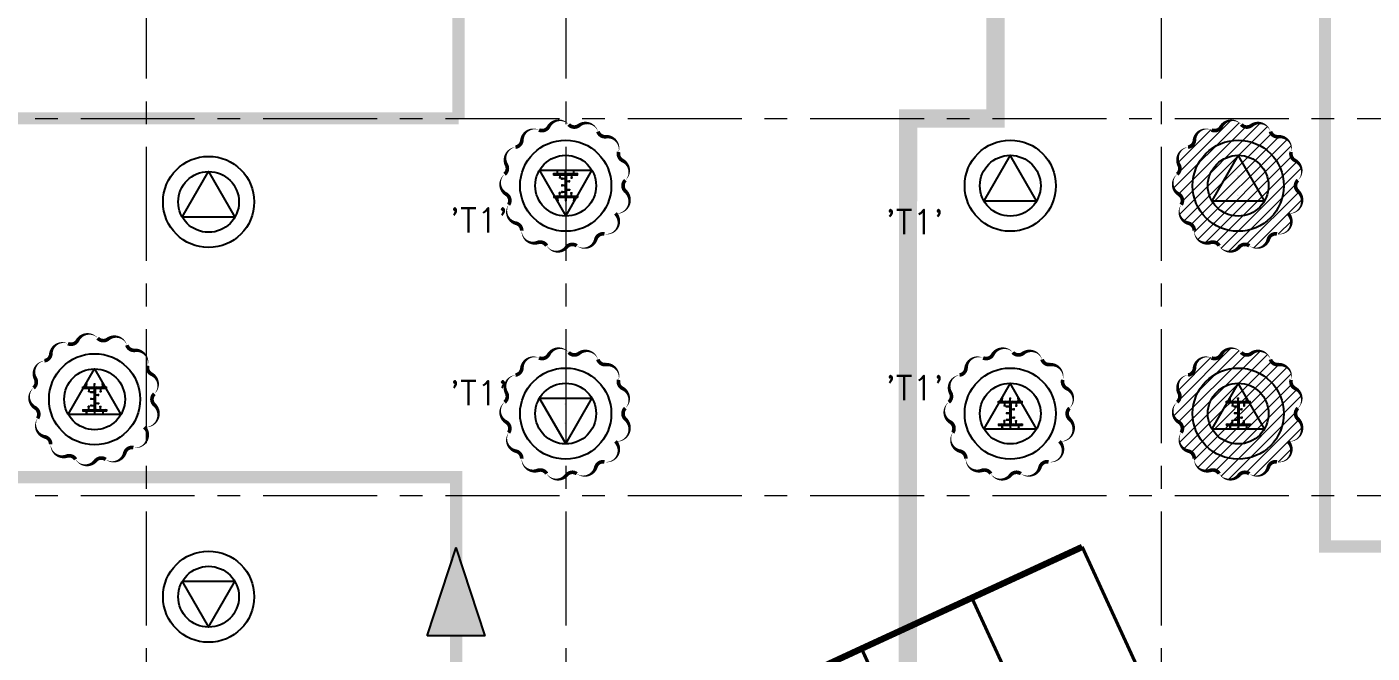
# Model space of a CAD drawing. Header units: millimetres. Extents: x -346728 to 1320345, y -537202 to -385966.
# Drawn here: x 388207 to 410339, y -487537 to -477234 of the extents above; entities that cross this region are included whole.
import ezdxf

# ---------------------------------------------------------------- set-up
doc = ezdxf.new("R2010")
doc.units = ezdxf.units.MM
doc.header["$LTSCALE"] = 100
for name, pattern in [('ACAD_ISO04W100', [30, 24, -3, 0, -3]), ('HIDDEN', [9.525, 6.35, -3.175]), ('X1326_GLB$0$CENTER', [2, 1.25, -0.25, 0.25, -0.25])]:
    doc.linetypes.add(name, pattern=pattern)
for name, color, linetype, lineweight in [('A-giao thong', 8, 'Continuous', 15), ('KCMANH', 8, 'Continuous', 13), ('KINGPOST', 5, 'Continuous', 20), ('X1326_GLB$0$A-tim', 8, 'X1326_GLB$0$CENTER', 9)]:
    doc.layers.add(name, color=color, linetype=linetype, lineweight=lineweight)
for name, color, linetype in [('DM', 8, 'Continuous'), ('hach', 253, 'Continuous'), ('HÀNG RÀO', 50, 'Continuous'), ('PL', 3, 'Continuous'), ('PLT', 6, 'Continuous'), ('thep doc', 6, 'Continuous')]:
    doc.layers.add(name, color=color, linetype=linetype)
doc.styles.add('simplex', font='simplex.shx')
pattern_1 = [(45, (188543.33, 11377564.439), (-8.980256121, 8.980256121), []), (135, (188543.33, 11377564.439), (-8.980256121, -8.980256121), [])]

# ---------------------------------------------------------------- blocks, each defined once
blk = doc.blocks.new('LVL-KHUNGTEN')
blk.add_lwpolyline([(61072.9, 41092.8), (119123.5, 41092.8), (119123.5, 61.9), (61072.9, 61.9)], close=True)
blk = doc.blocks.new('KP50')
at = {"ltscale": 0.1}
h = blk.add_hatch(color=6, dxfattribs=at)
h.dxf.hatch_style = 1
h.paths.add_polyline_path([(14, 171), (-14, 171), (-14, 142)])
h.paths.add_polyline_path([(-14, -142), (-14, -171), (14, -171)])
at = {"layer": 'KCMANH', "linetype": 'ByBlock'}
h = blk.add_hatch(dxfattribs=at)
h.set_pattern_fill('ANSI37', color=6, scale=4, style=0)
h.set_pattern_definition(pattern_1)
h.paths.add_polyline_path([(-200, 200), (-200, 171), (200, 171), (200, 200)])
h = blk.add_hatch(dxfattribs=at)
h.set_pattern_fill('ANSI37', color=6, scale=4, style=0)
h.set_pattern_definition([(45, (188728.93, 11377564.439), (-8.980256121, 8.980256121), []), (135, (188728.93, 11377564.439), (-8.980256121, -8.980256121), [])])
h.paths.add_polyline_path([(14, 171), (-14, 142), (-14, -142), (14, -171)])
h = blk.add_hatch(dxfattribs=at)
h.set_pattern_fill('ANSI37', color=6, scale=4, style=0)
h.set_pattern_definition(pattern_1)
h.paths.add_polyline_path([(-200, -171), (-200, -200), (200, -200), (200, -171)])
for p, q in [((-125, 253), (-146, 253)), ((-146, 240), (-146, 253)), ((-125, 240), (-146, 240)), ((-142, 200), (-142, 240)), ((-129, 200), (-129, 240)), ((-125, 240), (-125, 253)), ((-10, 253), (10, 253)), ((-10, 240), (-10, 253)), ((-10, 240), (10, 240)), ((-6, 200), (-6, 240)), ((6, 200), (6, 240)), ((10, 240), (10, 253)), ((125, 253), (146, 253)), ((125, 240), (125, 253)), ((125, 240), (146, 240)), ((129, 200), (129, 240)), ((142, 200), (142, 240)), ((146, 240), (146, 253)), ((-85, 131), (-106, 131)), ((-106, 131), (-106, 118)), ((-85, 118), (-106, 118)), ((-102, 171), (-102, 131)), ((-89, 171), (-89, 131)), ((-85, 131), (-85, 118)), ((-67, 100), (-67, 120)), ((-54, 120), (-67, 120)), ((-54, 100), (-67, 100)), ((-67, 10), (-67, -10)), ((-54, 10), (-67, 10)), ((-54, 100), (-54, 120)), ((-14, 116), (-54, 116)), ((-14, 104), (-54, 104)), ((-54, 10), (-54, -10)), ((-14, 6), (-54, 6)), ((14, 76), (54, 76)), ((14, 64), (54, 64)), ((54, 60), (54, 80)), ((54, 80), (67, 80)), ((54, 60), (67, 60)), ((67, 60), (67, 80)), ((85, 131), (106, 131)), ((85, 131), (85, 118)), ((85, 118), (106, 118)), ((89, 171), (89, 131)), ((102, 171), (102, 131)), ((106, 131), (106, 118)), ((-142, -200), (-142, -240)), ((-129, -200), (-129, -240)), ((-85, -118), (-106, -118)), ((-106, -131), (-106, -118)), ((-85, -131), (-106, -131)), ((-102, -171), (-102, -131)), ((-89, -171), (-89, -131)), ((-85, -131), (-85, -118)), ((-54, -10), (-67, -10)), ((-67, -100), (-67, -120)), ((-54, -100), (-67, -100)), ((-54, -120), (-67, -120)), ((-14, -6), (-54, -6)), ((-54, -100), (-54, -120)), ((-14, -104), (-54, -104)), ((-14, -116), (-54, -116)), ((-6, -200), (-6, -240)), ((6, -200), (6, -240)), ((14, -64), (54, -64)), ((14, -76), (54, -76)), ((54, -60), (54, -80)), ((54, -60), (67, -60)), ((54, -80), (67, -80)), ((67, -60), (67, -80)), ((85, -118), (106, -118)), ((85, -131), (85, -118)), ((85, -131), (106, -131)), ((89, -171), (89, -131)), ((102, -171), (102, -131)), ((106, -131), (106, -118)), ((129, -200), (129, -240)), ((142, -200), (142, -240)), ((-125, -240), (-146, -240)), ((-146, -240), (-146, -253)), ((-125, -253), (-146, -253)), ((-125, -240), (-125, -253)), ((-10, -240), (10, -240)), ((-10, -240), (-10, -253)), ((-10, -253), (10, -253)), ((10, -240), (10, -253)), ((125, -240), (146, -240)), ((125, -240), (125, -253)), ((125, -253), (146, -253)), ((146, -240), (146, -253))]:
    blk.add_line(p, q, dxfattribs=at)
at = {"layer": 'KINGPOST', "color": 6, "linetype": 'ByBlock'}
for p, q in [((-200, 200), (200, 200)), ((-200, 171), (-200, 200)), ((-200, 171), (200, 171)), ((-14, 171), (-14, -171)), ((-14, 142), (14, 171)), ((14, 171), (14, -171)), ((200, 171), (200, 200)), ((-200, -171), (200, -171)), ((-200, -171), (-200, -200)), ((-200, -200), (200, -200)), ((-14, -142), (14, -171)), ((200, -171), (200, -200))]:
    blk.add_line(p, q, dxfattribs=at)
blk.add_lwpolyline([(-14, 0), (14, 0)], dxfattribs=at)
blk = doc.blocks.new('B1 Kingpost Layout Plan1')
at = {"layer": 'KCMANH', "linetype": 'ByBlock'}
for p in [(26475, -65076, 0), (18725, -68591, 0), (33790, -68826, 0), (37540, -68826, 0)]:
    blk.add_blockref('KP50', p, dxfattribs=at)
blk = doc.blocks.new('den')
at = {"lineweight": 100}
for p, q in [((-31722, -511498), (-31167, -510972)), ((-32813, -511837), (-32031, -511461)), ((-32031, -514246), (-32031, -511461)), ((-32813, -511837), (-32813, -513870)), ((-31647, -512021), (-30858, -511920)), ((-31594, -512854), (-30762, -512854)), ((-32813, -513870), (-32031, -514246)), ((-31647, -513686), (-30859, -513793)), ((-31722, -514209), (-31167, -514735))]:
    blk.add_line(p, q, dxfattribs=at)
blk.add_lwpolyline([(-33728, -511837), (-33040, -511837), (-33040, -513870), (-33728, -513870)], close=True, dxfattribs=at)
blk = doc.blocks.new('tank2')
at = {"color": 1, "linetype": 'ACAD_ISO04W100', "lineweight": 100}
blk.add_line((583456.516, 2323710.616), (583443.746, 2323700.978), dxfattribs=at)
at = {"layer": 'HÀNG RÀO', "color": 1, "lineweight": 40}
for p, q in [((583440.854, 2323704.809), (583453.625, 2323714.447)), ((583453.625, 2323714.447), (583456.516, 2323710.616)), ((583454.92, 2323709.412), (583452.028, 2323713.243)), ((583450.432, 2323712.038), (583453.324, 2323708.207)), ((583448.836, 2323710.833), (583451.727, 2323707.002)), ((583450.131, 2323705.797), (583447.24, 2323709.628)), ((583445.643, 2323708.423), (583448.535, 2323704.592)), ((583446.939, 2323703.387), (583444.047, 2323707.218)), ((583445.342, 2323702.183), (583442.451, 2323706.014)), ((583443.746, 2323700.978), (583440.854, 2323704.809))]:
    blk.add_line(p, q, dxfattribs=at)
at = {"lineweight": 100, "xscale": 0.0004999868896294744, "yscale": 0.0004999868896294744, "zscale": 0.0004999868896294744, "rotation": 307.0450968649244}
for p in [(583666.852, 2323854.262), (583657.275, 2323847.032)]:
    blk.add_blockref('den', p, dxfattribs=at)
blk = doc.blocks.new('tank4')
at = {"color": 1, "linetype": 'ACAD_ISO04W100', "lineweight": 100}
blk.add_line((583649.51, 2323688.94), (583652.874, 2323686.776), dxfattribs=at)
at = {"layer": 'HÀNG RÀO', "color": 1, "lineweight": 40}
for p, q in [((583646.913, 2323684.903), (583649.51, 2323688.94)), ((583651.192, 2323687.858), (583648.595, 2323683.821)), ((583650.277, 2323682.739), (583652.874, 2323686.776))]:
    blk.add_line(p, q, dxfattribs=at)
at = {"layer": 'HÀNG RÀO', "color": 1, "lineweight": 40, "rotation": 110.2030787494209}
blk.add_blockref('tank2', (2965875.044, 2578628.825), dxfattribs=at)

msp = doc.modelspace()

# ---------------------------------------------------------------- hatches: boundary and pattern name
at = {"ltscale": 0.1}
h = msp.add_hatch(color=6, dxfattribs=at)
h.dxf.hatch_style = 1
h.paths.add_polyline_path([(397085.7, -479675.4), (397056.9, -479675.4), (397056.9, -479704.2)])
h.paths.add_polyline_path([(397056.9, -479989), (397056.9, -480017.8), (397085.7, -480017.8)])
h = msp.add_hatch(color=3, dxfattribs=at)
h.dxf.hatch_style = 1
h.paths.add_polyline_path([(408150.7, -479675.4), (408121.9, -479675.4), (408121.9, -479704.2)])
h.paths.add_polyline_path([(408121.9, -479989), (408121.9, -480017.8), (408150.7, -480017.8)])
h = msp.add_hatch(color=6, dxfattribs=at)
h.dxf.hatch_style = 1
h.paths.add_polyline_path([(389335.7, -483190.4), (389306.9, -483190.4), (389306.9, -483219.2)])
h.paths.add_polyline_path([(389306.9, -483504), (389306.9, -483532.8), (389335.7, -483532.8)])
h = msp.add_hatch(color=6, dxfattribs=at)
h.dxf.hatch_style = 1
h.paths.add_polyline_path([(397085.7, -483425.4), (397056.9, -483425.4), (397056.9, -483454.2)])
h.paths.add_polyline_path([(397056.9, -483739), (397056.9, -483767.8), (397085.7, -483767.8)])
h = msp.add_hatch(color=5, dxfattribs=at)
h.dxf.hatch_style = 1
h.paths.add_polyline_path([(404392.7, -483425.4), (404363.9, -483425.4), (404363.9, -483454.2)])
h.paths.add_polyline_path([(404363.9, -483739), (404363.9, -483767.8), (404392.7, -483767.8)])
h = msp.add_hatch(color=3, dxfattribs=at)
h.dxf.hatch_style = 1
h.paths.add_polyline_path([(408150.7, -483425.4), (408121.9, -483425.4), (408121.9, -483454.2)])
h.paths.add_polyline_path([(408121.9, -483739), (408121.9, -483767.8), (408150.7, -483767.8)])
at = {"layer": 'A-giao thong', "transparency": 33554572}
h = msp.add_hatch(dxfattribs=at)
h.set_pattern_fill('ANSI31', color=256, scale=1000)
h.set_pattern_definition([(45, (369787.31, -577103.21), (-88.38835, 88.38835), [])])
edge = h.paths.add_edge_path()
edge.add_arc((408981.4, -479610.9), 200.1, 313.189, 423.189)
edge.add_arc((409127.2, -479322.4), 123.2, 165.32463, 243.189, ccw=False)
edge.add_arc((408814.2, -479240.4), 200.3, 345.32463, 455.32463)
edge.add_arc((408784.2, -478918.3), 123.2, 197.45235, 275.32463, ccw=False)
edge.add_arc((408475.7, -479015.3), 200.2, 17.45235, 127.45235)
edge.add_arc((408279, -478758.5), 123.2, 221.33742, 307.45235, ccw=False)
edge.add_arc((408034, -478974.1), 203.2, 41.33742, 151.33742)
edge.add_arc((407747.6, -478817.5), 123.2, 245.97207, 331.33742, ccw=False)
edge.add_arc((407615.9, -479113), 200.3, 65.97207, 175.97207)
edge.add_arc((407293.2, -479090.2), 123.2, 278.09941, 355.97207, ccw=False)
edge.add_arc((407338.8, -479410.5), 200.3, 98.09941, 208.09941)
edge.add_arc((407053.4, -479562.9), 123.2, -50.51419, 28.09941, ccw=False)
edge.add_arc((407259.4, -479812.8), 200.7, 129.48581, 239.48581)
edge.add_arc((407094.9, -480091.8), 123.2, -33.38585, 59.48581, ccw=False)
edge.add_arc((407364.9, -480269.7), 200.1, 146.61415, 256.61415)
edge.add_arc((407290, -480584.2), 123.2, -1.25134, 76.61415, ccw=False)
edge.add_arc((407613.5, -480591.3), 200.3, 178.74866, 288.74866)
edge.add_arc((407717.5, -480897.6), 123.2, 30.87684, 108.74866, ccw=False)
edge.add_arc((407995, -480731.6), 200.2, 210.87684, 320.87684)
edge.add_arc((408245.9, -480935.7), 123.2, 54.01227, 140.87684, ccw=False)
edge.add_arc((408437.7, -480671.7), 203.1, 234.01227, 344.01227)
edge.add_arc((408751.4, -480761.6), 123.2, 79.39644, 164.01227, ccw=False)
edge.add_arc((408810.9, -480443.6), 200.3, 259.39644, 404.1286)
edge.add_arc((408975.8, -480093.3), 212, 264.27964, 407.39823)
edge.add_arc((409202.6, -479846.6), 123.2, 133.189, 227.39823, ccw=False)
h = msp.add_hatch(dxfattribs=at)
h.set_pattern_fill('ANSI31', color=256, scale=1000)
h.set_pattern_definition([(45, (369787.31, -580853.21), (-88.38835, 88.38835), [])])
edge = h.paths.add_edge_path()
edge.add_arc((408981.4, -483360.9), 200.1, 313.189, 423.189)
edge.add_arc((409127.2, -483072.4), 123.2, 165.32463, 243.189, ccw=False)
edge.add_arc((408814.2, -482990.4), 200.3, 345.32463, 455.32463)
edge.add_arc((408784.2, -482668.3), 123.2, 197.45235, 275.32463, ccw=False)
edge.add_arc((408475.7, -482765.3), 200.2, 17.45235, 127.45235)
edge.add_arc((408279, -482508.5), 123.2, 221.33742, 307.45235, ccw=False)
edge.add_arc((408034, -482724.1), 203.2, 41.33742, 151.33742)
edge.add_arc((407747.6, -482567.5), 123.2, 245.97207, 331.33742, ccw=False)
edge.add_arc((407615.9, -482863), 200.3, 65.97207, 175.97207)
edge.add_arc((407293.2, -482840.2), 123.2, 278.09941, 355.97207, ccw=False)
edge.add_arc((407338.8, -483160.5), 200.3, 98.09941, 208.09941)
edge.add_arc((407053.4, -483312.9), 123.2, -50.51419, 28.09941, ccw=False)
edge.add_arc((407259.4, -483562.8), 200.7, 129.48581, 239.48581)
edge.add_arc((407094.9, -483841.8), 123.2, -33.38585, 59.48581, ccw=False)
edge.add_arc((407364.9, -484019.7), 200.1, 146.61415, 256.61415)
edge.add_arc((407290, -484334.2), 123.2, -1.25134, 76.61415, ccw=False)
edge.add_arc((407613.5, -484341.3), 200.3, 178.74866, 288.74866)
edge.add_arc((407717.5, -484647.6), 123.2, 30.87684, 108.74866, ccw=False)
edge.add_arc((407995, -484481.6), 200.2, 210.87684, 320.87684)
edge.add_arc((408245.9, -484685.7), 123.2, 54.01227, 140.87684, ccw=False)
edge.add_arc((408437.7, -484421.7), 203.1, 234.01227, 344.01227)
edge.add_arc((408751.4, -484511.6), 123.2, 79.39644, 164.01227, ccw=False)
edge.add_arc((408810.9, -484193.6), 200.3, 259.39644, 404.1286)
edge.add_arc((408975.8, -483843.3), 212, 264.27964, 407.39823)
edge.add_arc((409202.6, -483596.6), 123.2, 133.189, 227.39823, ccw=False)
at = {"layer": 'hach'}
h = msp.add_hatch(dxfattribs=at)
h.set_pattern_fill('ANSI31', color=256, scale=70)
h.set_pattern_definition([(45, (342151.22, -508591.22), (-157.15448, 157.15448), [])])
h.paths.add_polyline_path([(362433.4, -410142.2), (348853.9, -428107.5), (376146.7, -501359), (382446.8, -503970.9), (458369.1, -469396.6), (462927.9, -462329.4), (462919.8, -415142.7), (457917.8, -410142.2)])
h.paths.add_polyline_path([(363030.6, -411342.2), (350208.3, -428305.7), (377088.8, -500450.6), (382424.3, -502662.6), (457551.5, -468450.4), (461727.8, -461976.1), (461719.7, -415639.4), (457420.9, -411342.2)], flags=16)
h = msp.add_hatch(dxfattribs=at)
h.set_pattern_fill('AR-CONC', color=256, scale=4)
h.set_pattern_definition([(50, (342151.2, -508591.2), (728.7387, -63.7563), [76.2, -838.2]), (355, (342151.2, -508591.2), (-140.9737, 764.2274), [60.96, -670.5623]), (100.45144, (342211.95, -508596.54), (587.765, 700.471), [64.76, -712.361]), (46.1842, (342151.2, -508388), (1084.316, -168.1693), [114.3, -1257.3]), (96.63556, (342241.6, -508402), (949.6165, 989.7045), [97.14, -1068.5424]), (351.18415, (342151.2, -508388), (949.6165, 989.7045), [91.44, -1005.839]), (21, (342252.8, -508438.8), (606.4576, -409.0608), [76.2, -838.2]), (326, (342252.8, -508438.8), (247.208, 736.752), [60.96, -670.56]), (71.45144, (342303.36, -508472.9), (853.6657, 327.691), [64.76, -712.3598]), (37.5, (342151.22, -508591.22), (12.3544, 338.22016), [0, -662.432, 0, -680.72, 0, -673.1]), (7.5, (342151.22, -508591.22), (267.27865, 400.7223), [0, -388.112, 0, -647.192, 0, -256.54]), (327.5, (341924.65, -508591.22), (542.3624, -22.91498), [0, -254, 0, -792.48, 0, -1051.56]), (317.5, (341823.05, -508591.2), (592.5167, 101.706), [0, -330.2, 0, -526.288, 0, -746.76])])
h.paths.add_polyline_path([(362433.4, -410142.2), (348853.9, -428107.5), (376146.7, -501359), (382446.8, -503970.9), (458369.1, -469396.6), (462927.9, -462329.4), (462919.8, -415142.7), (457917.8, -410142.2)])
h.paths.add_polyline_path([(363030.6, -411342.2), (350208.3, -428305.7), (377088.8, -500450.6), (382424.3, -502662.6), (457551.5, -468450.4), (461727.8, -461976.1), (461719.7, -415639.4), (457420.9, -411342.2)], flags=16)
at = {"layer": 'thep doc'}
h = msp.add_hatch(dxfattribs=at)
h.set_pattern_fill('ANSI31', color=256, angle=180)
h.set_pattern_definition([(225, (577883.46531, -828621.98704), (0.08838834765, -0.08838834765), [])])
h.paths.add_polyline_path([(394792.2, -487251.1), (395270.8, -487251.1), (395270.8, -485797.8)])
h.paths.add_polyline_path([(395270.8, -487251.1), (395749.4, -487251.1), (395270.8, -485797.8)])

# ---------------------------------------------------------------- linework, layer by layer
at = {"color": 6, "elevation": -2718.3}
for points in [[(398053.3, -479756.8, 0, 60, 0.5205671), (398006.6, -479432.3, 60, 60, -0.3534527), (397943, -479291.2, 0, 60, 0.5205671), (397730.6, -479040.9, 60, 60, -0.3534915), (397601.7, -478955.2, 0, 60, 0.5205671), (397288.9, -478856.3, 60, 60, -0.3944899), (397121.5, -478839.9, 0, 60, 0.520567), (396790.7, -478876.6, 60, 60, -0.3907151), (396632.4, -478930, 0, 60, 0.520567), (396351.1, -479098.9, 60, 60, -0.3534934), (396245.6, -479212.2, 0, 60, 0.5205671), (396097.1, -479504.9, 60, 60, -0.3571345), (396066.8, -479658, 0, 60, 0.520567), (396092.5, -479985.7, 60, 60, -0.4289707), (396132.8, -480159.6, 0, 60, 0.520567), (396253.6, -480464.4, 60, 60, -0.3534582), (396348.2, -480586.9, 0, 60, 0.520567), (396612.9, -480781, 60, 60, -0.3534893), (396758.2, -480834.4, 0, 60, 0.5205671), (397085.4, -480858, 60, 60, -0.3982747), (397253.3, -480836, 0, 60, 0.520567), (397568, -480727.6, 60, 60, -0.3869502), (397709, -480640.5, 0, 60, 0.7314349), (397889.6, -480304.2, 0, 60, 0.7206829), (398054.3, -479937.2, 60, 60, -0.4358983)], [(390303.3, -483271.8, 0, 60, 0.5205671), (390256.6, -482947.3, 60, 60, -0.3534527), (390193, -482806.2, 0, 60, 0.5205671), (389980.6, -482555.9, 60, 60, -0.3534915), (389851.7, -482470.2, 0, 60, 0.5205671), (389538.9, -482371.3, 60, 60, -0.3944899), (389371.5, -482354.9, 0, 60, 0.520567), (389040.7, -482391.6, 60, 60, -0.3907151), (388882.4, -482445, 0, 60, 0.520567), (388601.1, -482613.9, 60, 60, -0.3534934), (388495.6, -482727.2, 0, 60, 0.5205671), (388347.1, -483019.9, 60, 60, -0.3571345), (388316.8, -483173, 0, 60, 0.520567), (388342.5, -483500.7, 60, 60, -0.4289707), (388382.8, -483674.6, 0, 60, 0.520567), (388503.6, -483979.4, 60, 60, -0.3534582), (388598.2, -484101.9, 0, 60, 0.520567), (388862.9, -484296, 60, 60, -0.3534893), (389008.2, -484349.4, 0, 60, 0.5205671), (389335.4, -484373, 60, 60, -0.3982747), (389503.3, -484351, 0, 60, 0.520567), (389818, -484242.6, 60, 60, -0.3869502), (389959, -484155.5, 0, 60, 0.7314349), (390139.6, -483819.2, 0, 60, 0.7206829), (390304.3, -483452.2, 60, 60, -0.4358983)], [(398053.3, -483506.8, 0, 60, 0.5205671), (398006.6, -483182.3, 60, 60, -0.3534527), (397943, -483041.2, 0, 60, 0.5205671), (397730.6, -482790.9, 60, 60, -0.3534915), (397601.7, -482705.2, 0, 60, 0.5205671), (397288.9, -482606.3, 60, 60, -0.3944899), (397121.5, -482589.9, 0, 60, 0.520567), (396790.7, -482626.6, 60, 60, -0.3907151), (396632.4, -482680, 0, 60, 0.520567), (396351.1, -482848.9, 60, 60, -0.3534934), (396245.6, -482962.2, 0, 60, 0.5205671), (396097.1, -483254.9, 60, 60, -0.3571345), (396066.8, -483408, 0, 60, 0.520567), (396092.5, -483735.7, 60, 60, -0.4289707), (396132.8, -483909.6, 0, 60, 0.520567), (396253.6, -484214.4, 60, 60, -0.3534582), (396348.2, -484336.9, 0, 60, 0.520567), (396612.9, -484531, 60, 60, -0.3534893), (396758.2, -484584.4, 0, 60, 0.5205671), (397085.4, -484608, 60, 60, -0.3982747), (397253.3, -484586, 0, 60, 0.520567), (397568, -484477.6, 60, 60, -0.3869502), (397709, -484390.5, 0, 60, 0.7314349), (397889.6, -484054.2, 0, 60, 0.7206829), (398054.3, -483687.2, 60, 60, -0.4358983)]]:
    msp.add_lwpolyline(points, format="xyseb", close=True, dxfattribs=at)
at = {"color": 5, "elevation": -2718.3}
for points in [[(409118.3, -479756.8, 0, 60, 0.5205671), (409071.6, -479432.3, 60, 60, -0.3534527), (409008, -479291.2, 0, 60, 0.5205671), (408795.6, -479040.9, 60, 60, -0.3534915), (408666.7, -478955.2, 0, 60, 0.5205671), (408353.9, -478856.3, 60, 60, -0.3944899), (408186.5, -478839.9, 0, 60, 0.520567), (407855.7, -478876.6, 60, 60, -0.3907151), (407697.4, -478930, 0, 60, 0.520567), (407416.1, -479098.9, 60, 60, -0.3534934), (407310.6, -479212.2, 0, 60, 0.5205671), (407162.1, -479504.9, 60, 60, -0.3571345), (407131.8, -479658, 0, 60, 0.520567), (407157.5, -479985.7, 60, 60, -0.4289707), (407197.8, -480159.6, 0, 60, 0.520567), (407318.6, -480464.4, 60, 60, -0.3534582), (407413.2, -480586.9, 0, 60, 0.520567), (407677.9, -480781, 60, 60, -0.3534893), (407823.2, -480834.4, 0, 60, 0.5205671), (408150.4, -480858, 60, 60, -0.3982747), (408318.3, -480836, 0, 60, 0.520567), (408633, -480727.6, 60, 60, -0.3869502), (408774, -480640.5, 0, 60, 0.7314349), (408954.6, -480304.2, 0, 60, 0.7206829), (409119.3, -479937.2, 60, 60, -0.4358983)], [(409118.3, -483506.8, 0, 60, 0.5205671), (409071.6, -483182.3, 60, 60, -0.3534527), (409008, -483041.2, 0, 60, 0.5205671), (408795.6, -482790.9, 60, 60, -0.3534915), (408666.7, -482705.2, 0, 60, 0.5205671), (408353.9, -482606.3, 60, 60, -0.3944899), (408186.5, -482589.9, 0, 60, 0.520567), (407855.7, -482626.6, 60, 60, -0.3907151), (407697.4, -482680, 0, 60, 0.520567), (407416.1, -482848.9, 60, 60, -0.3534934), (407310.6, -482962.2, 0, 60, 0.5205671), (407162.1, -483254.9, 60, 60, -0.3571345), (407131.8, -483408, 0, 60, 0.520567), (407157.5, -483735.7, 60, 60, -0.4289707), (407197.8, -483909.6, 0, 60, 0.520567), (407318.6, -484214.4, 60, 60, -0.3534582), (407413.2, -484336.9, 0, 60, 0.520567), (407677.9, -484531, 60, 60, -0.3534893), (407823.2, -484584.4, 0, 60, 0.5205671), (408150.4, -484608, 60, 60, -0.3982747), (408318.3, -484586, 0, 60, 0.520567), (408633, -484477.6, 60, 60, -0.3869502), (408774, -484390.5, 0, 60, 0.7314349), (408954.6, -484054.2, 0, 60, 0.7206829), (409119.3, -483687.2, 60, 60, -0.4358983)]]:
    msp.add_lwpolyline(points, format="xyseb", close=True, dxfattribs=at)
at = {"color": 1, "elevation": -2718.3}
msp.add_lwpolyline([(405360.3, -483506.8, 0, 60, 0.5205671), (405313.6, -483182.3, 60, 60, -0.3534527), (405250, -483041.2, 0, 60, 0.5205671), (405037.6, -482790.9, 60, 60, -0.3534915), (404908.7, -482705.2, 0, 60, 0.5205671), (404595.9, -482606.3, 60, 60, -0.3944899), (404428.5, -482589.9, 0, 60, 0.520567), (404097.7, -482626.6, 60, 60, -0.3907151), (403939.4, -482680, 0, 60, 0.520567), (403658.1, -482848.9, 60, 60, -0.3534934), (403552.6, -482962.2, 0, 60, 0.5205671), (403404.1, -483254.9, 60, 60, -0.3571345), (403373.8, -483408, 0, 60, 0.520567), (403399.5, -483735.7, 60, 60, -0.4289707), (403439.8, -483909.6, 0, 60, 0.520567), (403560.6, -484214.4, 60, 60, -0.3534582), (403655.2, -484336.9, 0, 60, 0.520567), (403919.9, -484531, 60, 60, -0.3534893), (404065.2, -484584.4, 0, 60, 0.5205671), (404392.4, -484608, 60, 60, -0.3982747), (404560.3, -484586, 0, 60, 0.520567), (404875, -484477.6, 60, 60, -0.3869502), (405016, -484390.5, 0, 60, 0.7314349), (405196.6, -484054.2, 0, 60, 0.7206829), (405361.3, -483687.2, 60, 60, -0.4358983)], format="xyseb", close=True, dxfattribs=at)
at = {"layer": 'DM', "color": 7, "linetype": 'HIDDEN', "const_width": 300, "elevation": -1404.9}
for points in [[(461719.3, -444604.3), (461727.5, -461973.7), (457551.1, -468448), (402696.6, -493428.3), (402705, -478739.5), (404143.7, -478739.5), (404143.7, -447776.3), (406870.9, -447776.3), (406870.9, -444604.3)], [(357840.8, -448789.1), (404143.7, -448789.1), (404143.7, -478739.5), (402705, -478738.6), (402696.6, -493428.3), (382424, -502660.2), (377088.5, -500448.2)]]:
    msp.add_lwpolyline(points, close=True, dxfattribs=at)
at = {"layer": 'PL', "elevation": -1404.9}
for points in [[(403953.3, -480096.6), (404819.3, -480096.6), (404386.3, -479346.6)], [(403953.3, -480096.6), (404819.3, -480096.6), (404386.3, -479346.6)], [(407703.3, -480096.6), (408569.3, -480096.6), (408136.3, -479346.6)], [(407703.3, -480096.6), (408569.3, -480096.6), (408136.3, -479346.6)], [(397504.3, -479596.6), (396638.3, -479596.6), (397071.3, -480346.6)], [(397504.3, -479596.6), (396638.3, -479596.6), (397071.3, -480346.6)], [(391629.3, -480364), (390763.3, -480364), (391196.3, -479614)], [(391629.3, -480364), (390763.3, -480364), (391196.3, -479614)], [(389754.3, -483611.6), (388888.3, -483611.6), (389321.3, -482861.6)], [(389754.3, -483611.6), (388888.3, -483611.6), (389321.3, -482861.6)], [(403953.3, -483846.6), (404819.3, -483846.6), (404386.3, -483096.6)], [(403953.3, -483846.6), (404819.3, -483846.6), (404386.3, -483096.6)], [(407703.3, -483846.6), (408569.3, -483846.6), (408136.3, -483096.6)], [(407703.3, -483846.6), (408569.3, -483846.6), (408136.3, -483096.6)], [(397504.3, -483346.6), (396638.3, -483346.6), (397071.3, -484096.6)], [(397504.3, -483346.6), (396638.3, -483346.6), (397071.3, -484096.6)], [(391629.3, -486359.2), (390763.3, -486359.2), (391196.3, -487109.2)], [(391629.3, -486359.2), (390763.3, -486359.2), (391196.3, -487109.2)]]:
    msp.add_lwpolyline(points, close=True, dxfattribs=at)
at = {"layer": 'PL'}
for centre, radius in [((397071.3, -479846.6, -1404.9), 750), ((397071.3, -479846.6, -1404.9), 750), ((404386.3, -479846.6, -1404.9), 750), ((404386.3, -479846.6, -1404.9), 750), ((408136.3, -479846.6, -1404.9), 750), ((408136.3, -479846.6, -1404.9), 750), ((391196.3, -480114, -1404.9), 750), ((391196.3, -480114, -1404.9), 750), ((397071.3, -479846.6, -1404.9), 500), ((397071.3, -479846.6, -1404.9), 500), ((404386.3, -479846.6, -1404.9), 500), ((404386.3, -479846.6, -1404.9), 500), ((408136.3, -479846.6, -1404.9), 500), ((408136.3, -479846.6, -1404.9), 500), ((391196.3, -480114, -1404.9), 500), ((391196.3, -480114, -1404.9), 500), ((389321.3, -483361.6, -1404.9), 750), ((389321.3, -483361.6, -1404.9), 750), ((389321.3, -483361.6, -1404.9), 500), ((389321.3, -483361.6, -1404.9), 500), ((397071.3, -483596.6, -1404.9), 750), ((397071.3, -483596.6, -1404.9), 750), ((404386.3, -483596.6, -1404.9), 750), ((404386.3, -483596.6, -1404.9), 750), ((408136.3, -483596.6, -1404.9), 750), ((408136.3, -483596.6, -1404.9), 750), ((397071.3, -483596.6, -1404.9), 500), ((397071.3, -483596.6, -1404.9), 500), ((404386.3, -483596.6, -1404.9), 500), ((404386.3, -483596.6, -1404.9), 500), ((408136.3, -483596.6, -1404.9), 500), ((408136.3, -483596.6, -1404.9), 500), ((391196.3, -486609.2, -1404.9), 750), ((391196.3, -486609.2, -1404.9), 750), ((391196.3, -486609.2, -1404.9), 500), ((391196.3, -486609.2, -1404.9), 500)]:
    msp.add_circle(centre, radius, dxfattribs=at)
at = {"layer": 'thep doc'}
msp.add_line((395749.4, -487251.1, -3876.7), (394792.2, -487251.1, -3876.7), dxfattribs=at)
at = {"layer": 'thep doc', "const_width": 200, "elevation": -3876.7}
for points in [[(427361.5, -445870.7), (418925, -445870.7), (418925, -485782.6), (409564.8, -485782.6), (409564.8, -445966.4)], [(395308.6, -478739.5), (395308.6, -472301.2), (370432.3, -472301.2)], [(376158.6, -493588.5), (395270.8, -493588.5), (395270.8, -484642.3), (375073.1, -484642.3), (375073.1, -478739.5), (395308.6, -478739.5)]]:
    msp.add_lwpolyline(points, dxfattribs=at)
at = {"layer": 'thep doc', "elevation": -3876.7}
for points in [[(394792.2, -487251.1), (395270.8, -485797.8)], [(395749.4, -487251.1), (395270.8, -485797.8)]]:
    msp.add_lwpolyline(points, dxfattribs=at)
at = {"layer": 'X1326_GLB$0$A-tim', "ltscale": 15}
for p, q in [((390171.3, -398208.6, -1404.9), (390171.3, -512162.7, -1404.9)), ((397071.3, -398208.6, -1404.9), (397071.3, -512162.7, -1404.9)), ((406871.2, -398208.6, -1404.9), (406871.2, -512162.7, -1404.9)), ((341092.1, -478741.8, -1404.9), (475778.7, -478741.8, -1404.9)), ((341092.1, -484941.8, -1404.9), (475778.7, -484941.8, -1404.9))]:
    msp.add_line(p, q, dxfattribs=at)

# ---------------------------------------------------------------- block references
at = {"extrusion": (0.00597, -2.28885e-18, 0.999982), "xscale": 3.385207865094198, "yscale": 3.385207865094198, "zscale": 3.385207865094198}
msp.add_blockref('LVL-KHUNGTEN', (112985.2, -525073.6, 1027.7), dxfattribs=at)
msp.add_blockref('B1 Kingpost Layout Plan1', (370596.3, -414766, -1404.9))
at = {"layer": 'HÀNG RÀO', "color": 1, "lineweight": 40, "xscale": 1000.000000020301, "yscale": 999.9999999999801, "zscale": 1000, "rotation": 57.4720602634679}
msp.add_blockref('tank4', (1645737597.6, -1742052164.4, -1404.9), dxfattribs=at)

# ---------------------------------------------------------------- texts
at = {"layer": 'PLT', "style": 'simplex'}
for p in [(395163, -480615.8, -1404.9), (402332.1, -480641.5, -1404.9), (395163, -483457.6, -1404.9), (402332.1, -483374.5, -1404.9)]:
    msp.add_text("'T1'", height=400, dxfattribs=at).set_placement(p)

doc.saveas('drawing.dxf')
